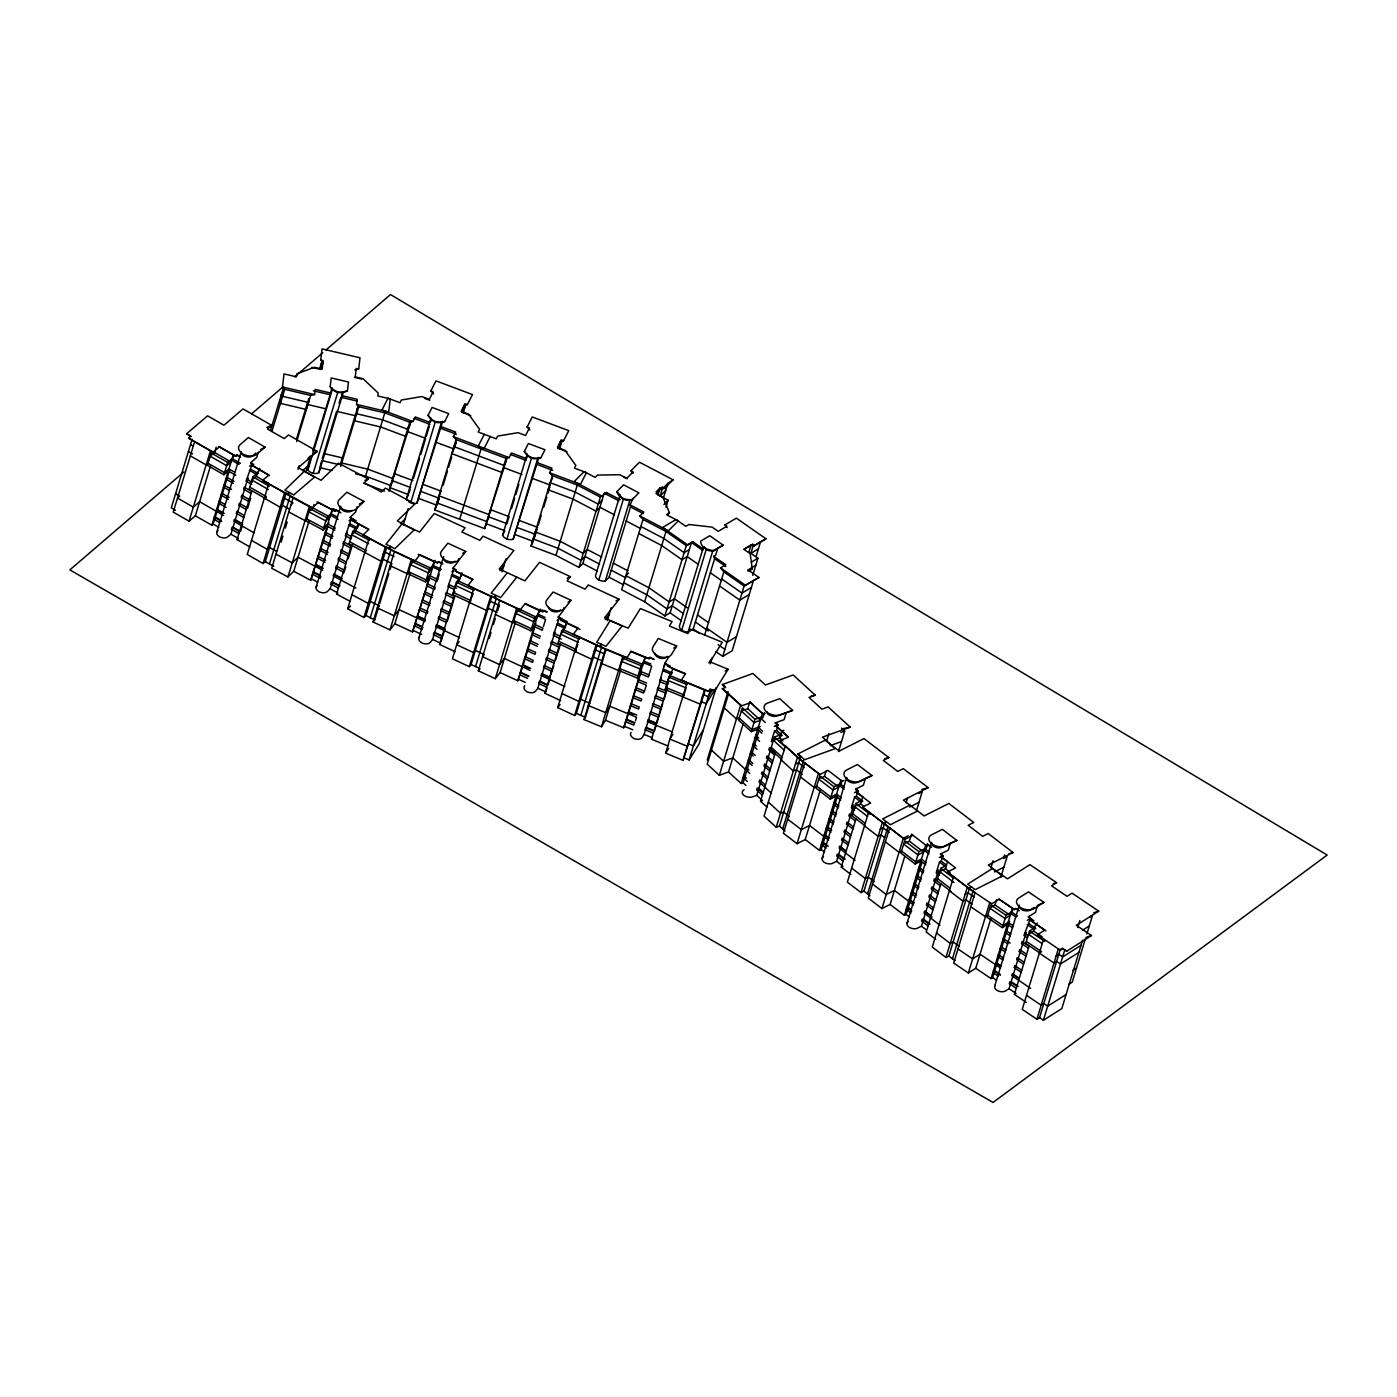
<?xml version="1.0" encoding="UTF-8"?>
<svg xmlns="http://www.w3.org/2000/svg" width="1397" height="1397" viewBox="0 0 1397 1397"><rect width="100%" height="100%" fill="white"/><g stroke="black" fill="none" stroke-linecap="round" stroke-linejoin="round"><path stroke-width="1.5" d="M411.766 503.252A8.085 4.82 16.9 0 0 416.935 503.13L442.744 421.283M527.106 454.357A8.085 4.82 16.9 0 0 531.489 458.199A8.085 4.82 16.9 0 0 537.758 458.373L540.918 457.675L544.97 449.747L528.38 443.53L524.329 451.441L527.106 454.357L502.536 535.226A8.085 4.82 16.9 0 0 506.919 539.067A8.085 4.82 16.9 0 0 513.205 539.225L538.998 457.378M281.53 394.111L280.448 403.384L306.397 409.496L307.008 404.362L325.536 408.727M331.945 387.633L330.652 393.046L315.216 389.414L314.604 394.548L310.675 395.421L284.709 389.326L282.473 386.986L284.01 373.907L296.478 376.841L296.828 373.837L314.377 367.271L322.166 369.105L323.161 360.67L320.734 360.094L322.061 348.883L360.007 357.807L358.68 369.018L354.768 369.908M308.947 399.036L308.545 402.458L282.578 396.346L283.661 387.091L270.547 430.276M343.505 391.754A8.085 4.82 16.9 0 1 337.725 392.487A8.085 4.82 16.9 0 1 332.416 389.134L330.181 386.794L331.229 377.958L348.482 382.027L347.434 390.863L343.505 391.754L318.953 472.605A8.085 4.82 16.9 0 1 313.155 473.356A8.085 4.82 16.9 0 1 307.846 470.003L310.588 457.937M311.81 367.341L320.839 369.454L321.712 362.05L319.581 369.087M318.953 472.605L321.135 462.302M341.968 393.744L341.741 395.648L357.195 399.28L356.584 404.414L358.819 406.754L384.786 412.848L409.758 422.226L412.918 421.527L415.276 416.935L430.136 422.505L430.992 420.794M357.283 408.657L356.689 413.774L382.656 419.886L407.627 429.246L409.967 424.653M192.122 439.269L171.29 507.827L175.463 510.219M258.323 452.226L256.716 457.5L250.674 462.669L253.748 464.415L252.403 465.568L268.87 474.98L262.584 480.376L287.258 494.468L289.493 492.565L293.667 494.957L314.622 477.041L298.242 467.663L317.276 451.388L288.498 434.956L284.237 438.606L267.508 429.036L271.769 425.387L243.008 408.937L223.957 425.212L207.577 415.835L186.622 433.751L190.795 436.143L188.56 438.047L194.585 441.801L173.228 512.123L189.049 521.168L195.353 515.79L210.598 465.62M189.049 521.168L210.423 450.864L194.585 441.801M214.579 452.506L231.064 461.918L226.681 465.672L210.196 456.243L214.579 452.506L216.186 447.232M227.659 462.424L211.191 453.012L207.437 465.341L223.904 474.77L227.659 462.424L232.042 458.67M195.353 515.79L211.838 525.202L233.194 454.898L218.543 446.516M211.838 525.202L213.165 524.067L229.649 469.829M239.079 464.45L231.588 460.172L233.998 455.509M216.849 532.047L240.773 453.257M249.609 466.179L252.281 463.891L250.674 462.669L252.281 463.891L246.047 481.162L251.67 484.375M217.984 530.633L217.426 531.122A6.828 4.086 16.9 0 0 218.875 536.413L219.958 537.024A6.828 4.086 16.9 0 0 227.676 536.972L230.924 534.213L248.002 477.966L246.675 479.101L252.281 482.314M257.275 473.112L252.909 476.848L249.155 489.194L265.622 498.607L266.251 496.546L249.784 487.134M249.888 546.96L237.071 539.626L251.704 491.482L244.213 487.204L243.602 489.194L251.093 493.473M268.399 489.526L251.914 480.097L256.297 476.36L259.772 468.187M242.152 526.18L240.546 531.454L233.055 527.175M247.566 508.351L250.622 498.31M249.347 470.318L256.838 474.596L259.231 469.933M271.891 431.516L284.709 389.326M268.608 484.13L247.252 554.434L263.073 563.48L265.308 561.577L286.141 493.019M296.635 438.518L308.615 399.088M296.635 441.627L310.675 395.421M320.839 369.454L322.986 362.434L320.734 360.094M263.073 563.48L284.447 493.176M273.777 566.239L269.481 563.969L290.314 495.411M298.032 469.34L299.098 465.812M356.218 520.837L353.249 519.055L352.009 520.26L368.913 529.288L363.098 534.946L385.293 547.135L388.418 548.445L390.496 546.454L394.775 548.742L414.141 529.934L397.324 520.959L414.926 503.898L385.38 488.129L381.433 491.971L364.268 482.803L368.214 478.979L338.685 463.21L321.083 480.289L304.267 471.313L284.901 490.12L289.179 492.408L287.118 494.398L293.073 497.943L271.716 568.247L287.957 576.926L293.772 571.268L309.016 521.098M281.094 542.141L282.927 536.116M285.372 528.083L287.206 522.059M305.681 472.465L310.71 455.893L308.038 458.181M312.718 450.899L330.652 393.046M307.846 470.003L332.416 389.134M313.155 473.356L337.725 392.487M322.201 458.792L336.625 411.329L355.152 415.677L354.541 420.811L380.508 426.923L405.497 436.283L407.837 431.69L425.666 438.361L420.776 454.444M339.069 403.296L340.903 397.272L357.37 401.131M287.957 576.926L309.313 506.605L293.073 497.943M310.291 510.603L312.998 507.984L314.063 504.474M340.204 464.904L358.365 405.13M340.658 466.511L358.819 406.754M326.846 517.693L309.942 508.683L306.187 521.011L323.091 530.039L326.846 517.693L330.897 513.764M293.772 571.268L310.693 580.296L332.049 509.975L333.289 508.787L340.973 512.891M310.693 580.296L327.789 526.861M338.126 519.352L330.443 515.249L333.289 508.787M316.124 587.054L340.676 506.203A6.828 4.086 16.9 0 0 342.998 510.569L344.116 511.145A6.828 4.086 16.9 0 0 351.712 510.865L352.236 510.359M320.21 578.358L320.804 576.367L313.12 572.264M329.954 546.262L330.565 544.271L322.882 540.168M357.283 506.692L355.676 511.966L350.106 517.379L351.503 518.497L345.373 535.837L351.136 538.91M317.136 585.587L316.613 586.111A6.828 4.086 16.9 0 0 318.429 591.42L319.546 592.014A6.828 4.086 16.9 0 0 327.142 591.717L330.146 588.818L347.224 532.571L346.002 533.759L351.765 536.832M355.571 473.793L365.56 476.133L384.786 412.848M356.811 527.595L352.76 531.524L349.006 543.852L381.014 561.21L383.092 559.202L391.841 563.567L390.025 569.592M349.739 601.129L336.59 594.109L351.223 545.965L343.54 541.861L342.929 543.852L350.612 547.956M368.686 543.782L351.765 534.772L355.816 530.843L357.964 523.805L352.009 520.26M343.924 572.822L345.757 566.798M348.202 558.765L352.481 544.708M358.662 524.364L357.58 527.874L349.896 523.77M386.829 546.891L365.997 615.448L363.936 617.457L347.678 608.778L369.052 538.474M388.942 490.766L409.758 422.226M389.187 490.993L411.05 421.143M363.936 617.457L385.293 547.135M351.957 594.72L368.197 603.382L370.275 601.391L379.024 605.757L374.763 619.814L370.275 617.736L391.108 549.178M407.26 500.563A8.085 4.82 16.9 0 1 406.265 499.131L430.835 418.262L428.076 415.346L432.11 407.418L448.699 413.652L444.665 421.58L441.504 422.261A8.085 4.82 16.9 0 1 435.235 422.104A8.085 4.82 16.9 0 1 430.835 418.262M409.111 492.862L410.177 489.352M413.46 478.542L419.554 458.46M426.277 436.353L429.316 426.312M410.089 573.556L394.845 623.726L390.007 629.855L373.034 621.979L394.408 551.675L388.663 548.567L390.392 546.384L385.904 544.324L402.039 523.91L419.606 532.047L434.257 513.52L465.114 527.822L461.813 531.978L479.765 540.307L483.048 536.151L513.886 550.453L499.235 568.981L524.888 580.873L539.539 562.345L570.378 576.647L567.095 580.803L585.029 589.132L588.329 584.959L619.168 599.278L604.517 617.806L622.084 625.961L605.949 646.357L601.478 644.279L599.75 646.462L573.294 634.186L578.148 628.056L560.476 619.866L561.524 618.557L558.224 617.037L562.886 611.153L563.951 607.643M403.209 525.08L408.238 508.508M379.635 603.748L388.803 573.608M410.666 502.972L435.235 422.104M416.935 503.13L441.504 422.261M390.007 629.855L411.364 559.551L394.408 551.675M470.737 415.608L462.058 412.342L464.188 405.322L467.349 404.624L472.483 394.565L435.986 380.875L430.852 390.933L433.611 393.849M463.315 412.744L465.445 405.706L462.058 412.342M507.303 457.238L484.672 528.625L434.711 509.905L456.068 439.584L453.309 436.667L455.649 432.075L440.788 426.504M421.37 491.587L439.199 498.275L437.051 505.295L419.24 498.624M443.163 485.213L447.442 471.156M448.647 467.139L451.702 457.081M429.35 569.662L411.696 561.472L407.941 573.8L425.614 581.99L429.35 569.662L432.738 565.383M394.845 623.726L412.517 631.915L434.904 560.302L432.284 566.885L440.299 570.605M412.517 631.915L429.42 578.375M418.856 637.975L443.425 557.124M439.234 574.115L437.017 581.449L428.984 577.729L425.614 581.99M459.683 519.265L481.057 448.961L478.28 446.027L484.27 434.31M458.67 558.817L457.605 562.327L452.96 568.212L453.938 569.138L448.018 586.548L454.427 589.534M419.519 636.945L419.083 637.503A6.828 4.086 16.9 0 0 421.597 642.812L422.75 643.353A6.828 4.086 16.9 0 0 430.066 642.585L432.581 639.442L449.048 585.203M470.335 602.736L452.663 594.546L456.417 582.2L459.788 577.939M455.282 651.753L439.584 644.471L454.2 596.309L446.184 592.59L445.573 594.581L453.606 598.3M497.122 612.392L488.164 608.236L486.453 610.402L469.479 602.544L473.094 593.638L455.439 585.448L458.81 581.187L461.97 572.857L460.905 576.367M441.138 641.415L442.203 637.888M436.842 625.385L444.875 629.104L442.744 636.141L434.711 632.404M447.319 621.071L454.636 596.956M484.672 528.625L506.028 458.321L509.189 457.622L511.529 453.03L526.39 458.6L527.263 456.889M451.877 571.722L453.938 569.138L452.942 568.23L456.243 569.732L455.212 571.041L472.867 579.231L468.03 585.378L473.758 588.486L452.401 658.79L469.357 666.648L471.086 664.483L491.919 595.925M511.546 508.613L514.602 498.572M515.825 494.555L518.863 484.515M506.919 539.067L531.489 458.199M469.357 666.648L490.731 596.344L473.758 588.486M501.977 571.862L505.941 558.8M513.205 539.225L537.758 458.373M475.556 666.561L496.389 598.003M515.371 622.381L500.126 672.551L495.289 678.68L478.315 670.804L499.672 600.5L493.944 597.392L495.656 595.209L491.185 593.131L507.321 572.735M489.194 638.499L491.028 632.474M493.455 624.442L495.289 618.417M497.664 610.629L499.27 605.355L490.312 601.199L488.583 603.382M567.007 451.702L558.311 448.454L560.459 441.417L563.62 440.719L568.754 430.66L532.257 416.97L527.106 427.028L529.882 429.962M559.568 448.839L561.716 441.801L558.311 448.454M620.251 499.724L606.56 492.547L604.22 493.193L582.846 563.497L578.952 567.409L555.954 555.36L530.982 546L552.339 475.678L549.562 472.762L551.92 468.17L537.059 462.599M533.846 539.644L537.059 529.096M538.212 525.324L541.25 515.283M543.695 507.251L546.751 497.21M547.973 493.176L549.807 487.151M495.289 678.68L516.646 608.359L499.672 600.5M534.632 618.487L516.977 610.279L513.223 622.625L530.877 630.815L534.632 618.487L538.002 614.209M500.126 672.551L517.798 680.741L539.155 610.419L525.412 604.063M555.954 555.36L577.31 485.056L552.339 475.678M517.798 680.741L522.565 667.137M523.089 665.374L534.702 627.201M543.45 626.45L545.581 619.43L537.548 615.693L540.185 609.127M567.252 621.682L558.224 617.037L559.219 617.945L553.282 635.373L561.315 639.11M524.801 685.77L524.364 686.311A6.828 4.086 16.9 0 0 526.879 691.637L528.031 692.179A6.828 4.086 16.9 0 0 535.348 691.41L537.862 688.267L554.941 632.02L553.91 633.312L560.337 636.299M578.952 567.409L600.326 497.105L606.56 492.547M565.069 626.764L561.699 631.025L557.944 643.371L575.616 651.561L576.245 649.5L558.573 641.31M560.564 700.561L544.865 693.279L559.481 645.135L551.448 641.415L550.855 643.406L558.887 647.125M578.375 642.463L560.703 634.273L564.091 630.012L566.222 622.975L560.476 619.866M544.865 693.279L546.96 688.477M549.632 679.675L548.026 684.949L539.993 681.23M549.126 679.221L553.823 665.863M555.657 659.838L560.529 643.773M556.582 624.529L564.615 628.248L566.711 623.429M620.024 495.079A8.085 4.82 16.9 0 0 623.376 499.2A8.085 4.82 16.9 0 0 629.855 500.213L632.195 499.585L638.9 492.844L623.621 484.846L616.915 491.587L620.024 495.079L595.454 575.931A8.085 4.82 16.9 0 0 598.807 580.069A8.085 4.82 16.9 0 0 605.285 581.082L609.092 577.24L630.466 506.936L630.082 504.876L633.12 498.135M597.183 644.75L576.367 713.308L574.638 715.474L557.682 707.615L579.039 637.294M576.769 647.737L577.834 644.227M598.807 580.069L623.376 499.2M605.285 581.082L629.855 500.213M574.638 715.474L595.995 645.17M607.258 620.67L611.222 607.625M604.133 655.752L585.448 717.272L580.838 715.386L601.67 646.828M630.082 504.876L643.773 512.035L639.878 515.947L642.987 519.44L621.63 589.744L644.628 601.793L664.902 615.955L670.123 612.846L691.48 542.542L693.017 541.861L703.337 549.073M620.739 670.106L605.495 720.276L601.461 726.754L584.016 719.577L605.372 649.273L564.091 630.012M605.739 650.478L604.674 653.988L595.593 650.024L593.865 652.207M663.592 497.419L667.853 483.362L673.092 479.817L639.477 462.215L630.955 470.772L633.033 473.112M665.967 507.268L668.098 500.231L657.952 494.922L660.082 487.885L662.44 487.256L664.588 488.374L673.092 479.817M601.461 726.754L622.818 656.45L605.372 649.273M644.628 601.793L666.002 531.489L663.819 528.782M641.066 665.74L622.905 658.266L619.15 670.595L637.329 678.069L641.066 665.74L643.877 661.218M605.495 720.276L623.673 727.75L645.03 657.428L630.501 651.456M623.673 727.75L626.118 721.096M640.996 672.132L626.659 719.333L634.919 722.738M637.329 678.069L640.123 673.564L648.383 676.969L651.683 666.107L643.423 662.702L645.344 657.812M664.902 615.955L686.259 545.651L691.48 542.542L702.726 550.401M635.46 720.974L636.526 717.464M644.384 691.602L646.217 685.578M668.692 657.131L664.815 663.348L659.698 681.614L666.317 684.338M631.077 732.517L630.711 733.111A6.828 4.086 16.9 0 0 633.767 738.419L634.954 738.908A6.828 4.086 16.9 0 0 642.009 737.756L644.104 734.42L661.183 678.174L660.327 679.553L668.587 682.958L665.775 687.464L683.954 694.938L683.325 696.998L665.147 689.524L668.901 677.196L671.713 672.673M703.389 547.222L679.448 625.996A8.085 4.82 16.9 0 0 681.701 630.274A8.085 4.82 16.9 0 0 688.11 632.055L693.226 628.999L714.6 558.695L713.727 556.338L715.666 555.185L717.796 548.148L723.209 545.162L709.746 535.75L700.753 541.093A12.521 7.491 16.9 0 0 704.21 547.711L704.263 547.746A12.521 7.491 16.9 0 0 714.216 550.505L723.209 545.162M681.701 630.274L706.253 549.405A8.085 4.82 16.9 0 1 704.175 546.576M667.853 745.928L651.508 739.205L666.125 691.061L657.865 687.656L657.271 689.647L665.531 693.034M684.478 693.191L686.084 687.918L667.923 680.426L672.865 668.884L664.815 663.348L670.42 666.159M656.101 725.514L654.495 730.788L646.235 727.4M662.737 703.669L656.625 723.768L648.365 720.363M663.959 699.653L666.998 689.612M688.11 632.055L712.68 551.186L717.796 548.148M705.345 689.489L683.081 760.352L665.636 753.158L686.992 682.854L681.474 680.095L685.508 673.598L667.329 666.125M704.612 635.181L723.838 571.897L720.555 567.863L725.776 564.755L713.727 556.338M710.235 663.854L712.068 657.83M683.081 760.352L704.437 690.031L670.735 675.921M684.513 758.047L689.123 759.933L710.479 689.629L714.705 690.886L728.151 669.285L710.078 661.864L722.284 642.253L690.555 629.191L687.83 633.592L669.373 625.996L672.114 621.595L640.385 608.551L628.179 628.161L610.105 620.722L596.676 642.306L601.286 644.192L599.837 646.497L627.061 657.69L631.095 651.212L649.256 658.686L650.111 657.306L654.145 659.454L649.186 657.428M715.98 651.648L722.738 656.38L744.095 586.059L758.938 577.467L749.211 570.675L752.267 568.858L750.137 553.666L744.042 549.405L752.651 544.306L754.537 545.616L765.975 538.823L736.359 518.13L724.938 524.923L727.121 527.629M756.283 555.884L760.562 541.826L765.975 538.823M752.739 575.337L757.925 558.259L748.984 552.007L751.115 544.987L752.651 544.306M753.524 580.453L732.168 650.758L722.738 656.38M707.231 760.073L728.064 691.515M1043.961 902.375L1034.531 908.329A10.722 6.409 16.9 0 1 1020.054 907.352A10.722 6.409 16.9 0 1 1019.024 897.869L1028.454 891.897L1043.961 902.375L1037.587 905.326L1035.456 912.363L1028.332 916.851L1031.178 918.772L1029.589 919.767L1044.851 930.088L1037.43 934.768L1043.629 939.063L1022.255 1009.367L1036.923 1019.269L1039.543 1017.61L1043.419 1020.229L1064.776 949.908L1066.784 951.165L1091.476 935.553L1076.301 925.303L1098.723 911.141L1072.075 893.137L1067.046 896.315L1051.557 885.838L1056.586 882.66L1029.938 864.656L1007.499 878.818L992.324 868.567L967.632 884.161L975.228 889.627L1002.487 875.867L988.308 865.04L1013.052 852.537L988.185 833.52L982.632 836.332L968.173 825.278L973.726 822.466L948.842 803.467L924.098 815.953L903.422 800.149L928.167 787.646L903.3 768.647L897.747 771.441L883.288 760.387L888.824 757.593L863.957 738.576L839.213 751.08L825.051 740.253L797.809 754.013L804.602 759.689L835.109 748.652L822.519 737.145L850.232 727.121L828.124 706.917L821.907 709.17L809.055 697.417L815.272 695.165L793.164 674.978L765.469 685.001L752.878 673.494L722.371 684.547L725.567 687.481L722.319 688.651L728.553 693.855L707.196 764.176L719.35 775.283L728.518 771.965L743.152 723.803M719.35 775.283L740.707 704.979L728.553 693.855M747.744 708.681L760.405 720.258L754.013 722.563L741.353 711.003L747.744 708.681L749.875 701.661L763.111 714.216L765.067 713.518M755.009 719.315L742.348 707.755L738.594 720.084L751.254 731.661L755.009 719.315L761.382 717.01M728.518 771.965L741.178 783.525L762.535 713.221M741.178 783.525L743.117 782.826L758.99 730.596M764.473 712.522L762.884 717.796L760.928 718.495L765.242 722.441M771.266 741.807L774.567 730.963L776.522 730.247L777.588 726.737M744.164 789.794A6.828 4.086 16.9 0 0 743.134 794.666L743.955 795.417A6.828 4.086 16.9 0 0 752.04 796.989L756.755 795.295L774.392 737.04L780.783 734.735M792.623 710.392L780.975 714.6A10.722 6.409 16.9 0 1 766.255 711.737A10.722 6.409 16.9 0 1 768.123 702.848L779.77 698.64L792.623 710.392L786.232 712.662L784.084 719.682L775.3 722.878L777.658 725.026L775.702 725.724L788.362 737.302L779.194 740.62L798.158 757.942L801.407 756.772L797.809 754.013M766.901 807.029L760.562 801.249L775.195 753.105L769.433 747.849L768.839 749.84L774.584 755.096M784.485 750.399L773.414 740.288L779.788 737.965L781.936 730.945L783.874 730.247M776.226 827.251L797.582 756.947L785.428 745.823L764.054 816.145L776.226 827.251L779.474 826.081L800.306 757.523M785.079 830.848L782.687 828.997L803.502 760.457M801.407 756.772L798.508 758.239L804.742 762.919L783.385 833.223L797.058 843.683L805.248 839.545L820.493 789.375M826.727 740.672L828.875 733.652M797.058 843.683L818.432 773.379L804.742 762.919M820.685 778.199L824.474 776.278L826.081 771.004M838.444 751.638L844.696 731.05L841.5 728.134M834.009 786.79L819.76 775.911L816.023 788.24L830.255 799.136L834.009 786.79L839.702 783.909M805.248 839.545L819.498 850.441L840.854 780.12L842.269 781.29L844.015 780.417M819.498 850.441L821.226 849.568L837.711 795.33M844.12 789.113L839.248 785.393L840.994 784.52L842.059 781.01M822.152 858.387L846.722 777.518A6.828 4.086 16.9 0 0 847.962 780.871L848.905 781.587A6.828 4.086 16.9 0 0 856.92 782.564L863.957 779.02M871.938 775.562L861.53 780.818A10.722 6.409 16.9 0 1 846.879 779.037A10.722 6.409 16.9 0 1 847.071 769.764L857.461 764.508L871.938 775.562L865.529 778.216L863.381 785.254L855.54 789.218L857.933 790.981L856.344 796.255L854.597 797.128L851.297 807.99L854.545 810.452M823.497 856.64A6.828 4.086 16.9 0 0 823.392 861.722L824.335 862.438A6.828 4.086 16.9 0 0 832.368 863.416L836.576 861.285L853.061 807.047M852.083 815.813L855.837 803.467L861.53 800.586M850.808 874.382L841.308 867.118L855.942 818.974M856.745 805.755L860.535 803.834L862.682 796.814L856.448 792.134L858.195 791.243L855.54 789.218L857.933 790.981L854.475 792.728M856.448 792.134L870.68 803.013L862.49 807.152L868.742 811.832L847.368 882.136L861.058 892.596L863.957 891.129L884.79 822.571M861.058 892.596L882.415 822.292L868.742 811.832M867.572 893.888L887.863 827.094M909.936 805.126L882.694 818.904L886.309 821.663L883.393 823.13L889.645 827.81L868.27 898.114L881.961 908.574L890.133 904.435L904.785 856.274M906.042 802.891L907.648 797.617M881.961 908.574L903.318 838.252L908.225 835.773M916.554 810.347L922.212 791.767L918.72 793.513M905.57 843.072L909.36 841.151L911.508 834.131L927.154 846.18L928.9 845.29L927.486 844.137L925.757 845.01L904.383 915.314L890.133 904.435M918.894 851.681L904.662 840.784L900.908 853.13L915.157 864.01L918.894 851.681L924.604 848.8M904.383 915.314L906.129 914.441L921.985 862.211M929.005 854.004L924.15 850.284L925.879 849.411L927.486 844.137L931.555 847.315M907.037 923.26L931.607 842.408M956.823 840.435L946.415 845.691A10.722 6.409 16.9 0 1 931.764 843.91A10.722 6.409 16.9 0 1 931.956 834.638L942.364 829.381L956.823 840.435L950.414 843.107L948.284 850.127L940.425 854.108L942.835 855.872L941.229 861.128L939.5 862.019L936.2 872.863L939.43 875.343M908.399 921.531A6.828 4.086 16.9 0 0 908.294 926.613L909.22 927.329A6.828 4.086 16.9 0 0 917.253 928.289L921.461 926.176L937.946 871.938M936.968 880.686L940.722 868.358L946.415 865.476M940.827 883.847L926.211 932.009L935.711 939.255M953.976 882.485L939.744 871.606L945.437 868.724L947.568 861.687L941.334 857.007L943.08 856.134L940.425 854.108L942.835 855.872L939.36 857.618M941.334 857.007L955.583 867.904L947.393 872.025L953.627 876.705L932.27 947.026L945.944 957.486L948.842 956.019L969.675 887.462M945.944 957.486L967.3 887.165L953.627 876.705M955.042 960.507L952.457 958.779L973.29 890.221M990.944 867.781L993.075 860.744M947.393 872.025L968.715 888.335L971.631 886.868L968.872 888.44L975.054 892.735L953.697 963.039L968.348 972.958L989.722 902.637L991.73 903.894L999.152 899.197L1014.414 909.517L1015.986 908.504L1018.832 910.425M1004.687 854.894L1003.622 858.404L1007.097 856.64L1000.846 877.229M968.348 972.958L975.77 968.261L991.014 918.091M994.996 904.977L1010.258 915.297L1005.107 918.562L989.844 908.242L994.996 904.977L996.602 899.703M1006.084 915.314L990.822 904.994L987.068 917.34L1002.33 927.66L1006.084 915.314L1011.253 912.049M975.77 968.261L991.032 978.581L1012.406 908.26L998.838 899.092M991.032 978.581L992.603 977.586L1009.088 923.347M1016.003 917.061L1010.799 913.533L1013.436 909.028M994.751 986.02L1019.321 905.151M1033.885 920.728L1028.332 916.851L1030.41 918.388L1023.949 935.501L1027.406 937.841M995.31 985.077A6.828 4.086 16.9 0 0 996.305 989.879L997.301 990.56A6.828 4.086 16.9 0 0 1005.229 991.102L1009.053 988.692L1026.149 932.445L1024.56 933.44L1028.035 935.78M1034.636 927.852L1029.467 931.101L1025.712 943.446L1039.281 952.614M1026.289 1002.382L1014.414 994.367L1029.048 946.223L1022.115 941.543L1021.504 943.516L1028.436 948.214M1042.04 943.516L1028.471 934.349L1033.64 931.083L1035.771 924.063L1037.36 923.068M1036.923 1019.269L1058.28 948.965L1060.288 950.204L1062.925 948.546M1039.543 1017.61L1060.375 949.052M1077.751 927.556L1079.881 920.518M1082.623 940.059L1061.807 1008.617L1043.419 1020.229M1085.626 937.998L1072.197 982.196L1068.548 984.501M1086.849 933.982L1092.489 915.402L1089.346 917.392M406.265 499.131L408.57 494.625L390.741 487.937M453.361 450.585L451.807 453.641L501.75 472.378L504.107 467.785L521.919 474.474M440.544 492.774L438.99 495.83L488.933 514.567L491.29 509.975L509.102 516.646L506.971 523.683L489.142 516.995L486.802 521.605L436.842 502.868L439.199 498.275M434.711 509.905L436.283 506.832M490.19 436.528L484.218 448.262L481.057 448.961M506.238 460.748L503.898 465.358L453.938 446.621L456.278 442.028L454.147 449.048L436.335 442.378M502.536 535.226L504.823 530.72L487.012 524.032M552.548 478.123L550.208 482.716L575.18 492.076L598.178 504.125L602.072 500.213M549.632 486.68L548.061 489.753L573.032 499.113L596.048 511.162L599.942 507.251L614.54 514.899M536.815 528.869L535.243 531.925L560.214 541.303L583.23 553.352L587.124 549.44L601.723 557.071M530.982 546L533.322 541.39L515.493 534.719M584.016 719.577L585.448 717.272M622.852 659.995L624.721 656.992L642.899 664.466L640.088 668.988L621.909 661.497M641.607 670.123L637.94 676.008L619.779 668.534L618.557 670.508L601.094 663.331L602.526 661.025L593.446 657.061L591.734 659.227L574.761 651.369L576.245 649.5M627.934 713.692L628.79 712.313L633.749 714.356M663.75 666.875L665.461 664.116M676.724 646.043L671.59 654.285A10.722 6.409 16.9 0 1 658.703 656.363A10.722 6.409 16.9 0 1 653.132 646.689L658.266 638.446L676.724 646.043L673.773 648.068M665.147 689.524L667.033 686.521M651.508 739.205L652.364 737.826L644.104 734.42M683.954 694.938L682.714 696.911L700.176 704.105L701.608 701.8L706.201 703.686L716.207 687.621L699.129 743.868L689.123 759.933M708.873 662.946L711.003 659.524M672.935 734.246L669.896 739.1L687.359 746.277L688.791 743.99L693.383 745.876L703.389 729.81M665.636 753.158L668.657 748.303M702.307 697.068L703.739 694.763L708.349 696.666L712.784 689.524M704.437 690.031L708.681 691.288L710.113 688.983L714.705 690.886M666.945 656.328L666.579 656.904A6.828 4.086 16.9 0 1 659.524 658.039L658.336 657.55A6.828 4.086 16.9 0 1 655.053 653.29M414.071 560.441L410.701 564.702L428.373 572.91L431.743 568.631L388.663 548.567M379.024 605.757L377.312 607.922L394.286 615.798L399.123 609.668L424.828 621.578L425.421 619.587L417.389 615.867M373.034 621.979L374.763 619.814M418.174 554.33L433.873 561.611L437.628 562.904L438.658 561.594L441.941 563.113M430.643 574.359L426.242 579.93L408.57 571.74L407.086 573.608L390.13 565.733M465.777 551.483L459.613 559.289A10.722 6.409 16.9 0 1 446.254 560.686A10.722 6.409 16.9 0 1 441.679 550.959L447.843 543.171L465.777 551.483L462.756 553.387M416.795 617.858L417.825 616.548L424.234 619.535M452.663 594.546L454.916 591.699M443.844 630.396L444.875 629.104M439.584 644.471L440.614 643.161L432.581 639.442M499.969 570.675L503.811 565.82M459.089 641.66L456.662 644.733L473.635 652.591L475.347 650.426L484.305 654.564L482.594 656.747L499.55 664.623L504.404 658.476L530.092 670.403M516.803 577.136L500.667 597.532L496.197 595.454L494.468 597.637L490.731 596.344M497.542 607.538L499.27 605.355M519.352 609.267L515.982 613.527L533.654 621.717L537.024 617.457L458.81 581.187M478.315 670.804L480.044 668.639L471.086 664.483M539.155 610.419L542.909 611.711L543.939 610.419L547.222 611.938M535.907 623.184L531.506 628.755L513.852 620.565L512.367 622.433L495.411 614.558M530.877 630.815L534.265 626.555L542.28 630.274L542.909 628.213L534.894 624.494M571.059 600.308L564.894 608.114A10.722 6.409 16.9 0 1 551.536 609.494A10.722 6.409 16.9 0 1 546.96 599.784L553.125 591.996L571.059 600.308L568.038 602.212M557.159 620.547L559.219 617.945M605.25 619.5L609.092 614.645M557.682 707.615L560.092 704.542M455.09 561.175L454.636 561.734A6.828 4.086 16.9 0 1 447.319 562.502L446.167 561.961A6.828 4.086 16.9 0 1 443.652 556.635M560.372 610L559.918 610.559A6.828 4.086 16.9 0 1 552.601 611.327L551.448 610.786A6.828 4.086 16.9 0 1 548.567 607.014M656.101 491.901L660.082 487.885L662.23 489.02L664.588 488.374M662.44 487.256L656.031 493.7L662.929 497.315L669.512 512.804L667.225 515.091L678.278 520.871L668.342 530.843L639.878 515.947M667.853 483.362L662.23 489.02L660.1 496.04L665.723 490.399M663.889 504.474L668.098 500.231M628.493 573.084L625.891 575.686L648.907 587.735L669.163 601.897L674.384 598.789L687.237 607.765M290.925 504.963L293.003 502.972L284.534 498.292L282.299 500.196M309.313 506.605L312.457 507.914L318.272 502.274L335.175 511.285L336.415 510.08L339.576 511.773M329.011 522.845L323.72 527.979L306.816 518.951L305.035 520.662L288.795 512M323.091 530.039L327.142 526.11L334.843 530.214M364.023 501.436L356.619 508.613A10.722 6.409 16.9 0 1 342.754 509.154A10.722 6.409 16.9 0 1 339.454 499.445L346.84 492.268L364.023 501.436L359.378 504.055M349.04 520.906L351.503 518.497L350.088 517.396L353.249 519.055M314.954 566.239L316.193 565.034L321.956 568.108M340.868 580.052L342.108 578.847L334.407 574.761M400.433 523.508L405.043 519.038M336.59 594.109L337.83 592.922L330.146 588.818M383.162 554.172L385.223 552.164L393.989 556.53M347.678 608.778L350.595 605.966M183.898 471.959L69.85 569.889L993.04 1102.443L1327.15 855.051L390.514 294.557L326.042 349.896M251.67 413.774L283.067 386.812M294.645 376.876L322.742 352.743M210.423 450.864L213.235 452.157L219.521 446.778L236.006 456.19L237.35 455.055L240.424 456.802M223.904 474.77L228.287 471.016L235.779 475.294M255.826 453.047L252.228 456.12A6.828 4.086 16.9 0 1 244.527 456.173L243.445 455.562A6.828 4.086 16.9 0 1 241.279 451.702M265.116 447.127L257.118 453.973A10.722 6.409 16.9 0 1 243.043 454.077A10.722 6.409 16.9 0 1 240.371 444.403L248.387 437.558L265.116 447.127L260.418 449.642M216.098 511.145L217.443 509.992L223.049 513.205M266.251 496.546L264.347 498.188L280.168 507.233L282.404 505.33L289.441 509.241M302.538 470.702L307.515 466.441M241.349 525.569L242.676 524.434M237.071 539.626L238.416 538.491L230.924 534.213M1009.699 921.339L1002.959 925.582L987.696 915.279L985.444 916.694L970.793 906.793M1002.33 927.66L1007.499 924.395L1012.703 927.905M1034.024 907.579L1029.799 910.233A6.828 4.086 16.9 0 1 1021.871 909.691L1020.875 909.028A6.828 4.086 16.9 0 1 1019.216 906.234M1027.266 920.361L1030.41 918.388M995.31 964.506L996.882 963.511L1000.357 965.868M1082.448 930.262L1089.293 925.949M1056.149 955.985L1058.769 954.326L1062.646 956.945L1081.034 945.332M1078.886 952.37L1060.515 963.982L1056.638 961.363L1054.002 963.022L1039.351 953.121L1041.603 951.689L1026.341 941.386M1014.414 994.367L1015.986 993.372L1009.053 988.692M1072.826 970.444L1076.476 968.138M1066.068 994.542L1047.698 1006.154L1043.821 1003.552L1041.184 1005.211L1026.533 995.31M666.579 514.585L669.512 512.804M642.987 519.44L666.002 531.489L686.259 545.651L693.017 541.861M689.35 549.58L684.128 552.671L663.854 538.509L640.856 526.459M743.99 549.213L751.115 544.987L753 546.297L754.537 545.616M760.562 541.826L753 546.297L750.87 553.334L758.414 548.846M751.446 562.1L757.925 558.259M747.692 570.098L755.777 565.296M723.838 571.897L744.095 586.059L758.938 577.467M751.394 587.491L741.964 593.096L721.69 578.934M749.263 594.511L739.816 600.134L719.56 585.972M736.446 636.7L726.999 642.306L706.742 628.144M725.078 670.997L728.151 669.285M748.024 571.163L752.267 568.858M798.508 758.239L819.847 774.549L828.019 770.411L842.269 781.29M830.255 799.136L835.965 796.255L840.819 799.975M853.672 805.039L851.926 805.912L855.174 808.392M823.776 836.384L825.505 835.493L828.735 837.973M909.569 807.064L918.999 802.315M880.285 829.312L883.183 827.845L889.208 832.455M917.585 810.976L890.343 824.736L886.728 821.977L883.83 823.444L882.415 822.292M841.308 867.118L843.055 866.245L836.576 861.285M862.49 807.152L904.732 839.422L912.922 835.284M950.414 843.107L941.822 847.438A6.828 4.086 16.9 0 1 933.79 846.46L932.864 845.744A6.828 4.086 16.9 0 1 931.537 842.95M915.157 864.01L920.85 861.146L925.705 864.848M938.557 869.929L936.828 870.802L940.059 873.282M908.661 901.257L910.39 900.384L913.638 902.864M994.454 871.955L1003.884 867.188M965.17 894.202L968.069 892.735L974.268 897.241M567.234 578.218L570.378 576.647M616.025 600.832L619.168 599.278M714.216 550.505L712.68 551.186A8.085 4.82 16.9 0 1 706.253 549.405M364.984 480.376L368.214 478.979M266.862 427.342L271.769 425.387M314.011 452.698L317.276 451.388M722.319 688.651L741.283 705.974L750.451 702.656L763.111 714.216M786.232 712.662L776.592 716.137A6.828 4.086 16.9 0 1 768.525 714.566L767.704 713.815A6.828 4.086 16.9 0 1 766.796 711.544M760.212 726.58L751.883 729.601L739.223 718.023L736.446 719.036L724.275 707.93M751.254 731.661L757.628 729.356L761.959 733.285M774.235 726.388L778.112 724.973L775.3 722.878L778.112 724.973M771.895 739.746L773.851 739.048M840.802 732.447L844.696 731.05M745.439 769.468L747.395 768.769M830.22 745.666L841.483 741.597M795.452 763.967L798.7 762.797L804.305 767.564M760.562 801.249L762.518 800.551L756.755 795.295M1053.251 883.76L1056.586 882.66M1093.729 912.782L1098.723 911.141M1086.499 937.195L1091.476 935.553M884.65 758.763L888.824 757.593M921.88 789.41L928.167 787.646M1008.861 853.707L1013.052 852.537M811.081 696.09L815.272 695.165M841.867 728.937L850.232 727.121M358.68 369.018L356.252 368.441L355.257 376.893L363.045 378.727L378.15 392.959L377.801 395.962L390.252 398.896L388.715 411.975L356.584 404.414M354.436 377.365L361.666 379.058M313.347 390.793L329.814 394.653M282.473 386.986L314.604 394.548M323.807 453.519L342.335 457.867L341.741 463.001L367.69 469.113L392.679 478.473L395.019 473.88L412.848 480.551M321.677 460.539L338.144 464.415M319.546 467.576L331.892 470.475M645.03 657.428L649.256 658.686M622.818 656.45L627.061 657.69M411.364 559.551L415.119 560.843L419.956 554.696L437.628 562.904M516.646 608.359L520.4 609.651L525.237 603.521L542.909 611.711M430.852 390.933L433.175 391.806L429.316 399.385L421.824 396.573L401.376 400.013L399.996 402.703L387.999 398.215L382.027 409.932L412.918 421.527M467.349 404.624L465.009 403.75L461.15 411.329L468.641 414.123L479.59 429.35L478.211 432.04L496.249 438.798L497.629 436.108L518.095 432.668L525.586 435.48L529.446 427.901L527.106 427.028M563.62 440.719L561.28 439.845L557.42 447.424L564.912 450.236L575.843 465.445L574.464 468.135L586.461 472.623L580.471 484.357L549.562 472.762M424.531 398.285L429.752 400.24M414.088 418.367L429.927 424.304M440.596 428.303L456.435 434.24M510.359 454.462L526.198 460.399M536.867 464.398L552.706 470.352M453.309 436.667L509.189 457.622M456.068 439.584L506.028 458.321M532.589 478.473L550.418 485.143M423.518 484.549L441.33 491.238M519.771 520.644L537.601 527.333M410.701 487.588L392.889 480.9L390.531 485.492L365.56 476.133M517.641 527.682L535.453 534.37L533.113 538.963L558.084 548.322L581.1 560.372L584.994 556.46L599.575 564.109M363.43 483.17L384.559 491.098M672.865 668.884L685.578 674.122M644.279 661.34L650.897 664.046M663.854 669.39L672.114 672.795L671.259 674.157L662.999 670.77M681.474 680.095L708.681 691.288M668.901 677.196L687.08 684.67M640.752 671.503L649.011 674.891M638.289 679.606L646.549 682.993M637.696 681.596L645.955 684.984M635.862 687.621L644.122 691.026L643.511 693.017L635.251 689.612M663.697 699.076L655.437 695.689L654.826 697.662L663.086 701.067M633.417 695.654L641.677 699.041L641.083 701.032L632.824 697.644M661.252 707.109L652.993 703.704L652.382 705.695L660.641 709.082M630.99 703.669L639.232 707.074L638.639 709.065L630.379 705.66M658.808 715.124L650.548 711.737L649.954 713.71L658.214 717.115M628.545 711.702L636.805 715.089M656.38 723.157L648.121 719.752L647.51 721.743L672.132 731.871M636.194 717.08L609.773 706.201L605.739 712.697L588.277 705.52L589.709 703.215L580.628 699.233L578.917 701.416L561.943 693.541M626.1 719.717L634.36 723.122L633.767 725.113L625.507 721.708M653.936 731.172L645.676 727.785L645.082 729.758L653.342 733.163M624.529 726.37L632.789 729.775M335.175 511.285L317.014 501.96M233.194 454.898L236.006 456.19M438.117 561.786L442.936 564.021M541.792 609.878L546.611 612.113M472.71 579.615L455.212 571.041M566.222 622.975L579.965 629.348M433.297 565.575L441.33 569.295M452.331 574.411L460.364 578.131L459.334 579.423L451.301 575.704M538.578 614.401L545.005 617.387M557.613 623.219L565.645 626.956M456.417 582.2L474.089 590.39M561.699 631.025L579.353 639.215M429.612 575.669L437.645 579.388M448.647 584.487L456.662 588.224M453.292 592.485L470.964 600.675M427.15 583.771L435.183 587.491L434.572 589.482L426.539 585.762M532.432 632.597L540.447 636.316M531.82 634.57L539.853 638.307M424.705 591.787L432.738 595.524M451.772 604.342L443.74 600.623L443.128 602.613L451.161 606.333M529.987 640.612L538.02 644.331M557.054 653.167L549.021 649.448L548.41 651.421L556.443 655.158M424.112 593.777L432.127 597.497M529.376 642.603L537.408 646.322M422.278 599.819L430.293 603.539M449.328 612.375L441.295 608.638L440.701 610.629L448.734 614.348M527.542 648.645L535.575 652.364L534.981 654.355L526.948 650.618M554.609 661.183L546.576 657.463L545.983 659.454L553.998 663.173M421.667 601.81L429.7 605.53M419.833 607.835L427.866 611.572L427.255 613.545L419.222 609.825M446.9 620.39L438.868 616.671L438.256 618.661L446.289 622.381M525.115 656.66L533.148 660.379L532.536 662.37L524.504 658.651M552.164 669.215L544.149 665.496L543.538 667.469L551.571 671.206M444.456 628.423L436.423 624.686L435.829 626.677L459.561 637.678M522.67 664.693L530.703 668.412M549.737 677.231L541.704 673.511L541.093 675.502L564.825 686.503M524.696 666.125L529.515 668.36M542.123 674.192L550.156 677.929M415.677 623.586L422.104 626.555M520.959 672.411L528.992 676.131M414.961 623.883L422.977 627.62M442.011 636.438L433.996 632.719L433.384 634.709L441.417 638.429M520.243 672.708L528.258 676.445M547.292 685.263L539.259 681.544L538.666 683.517L546.698 687.254M414.35 625.873L422.383 629.593M519.632 674.699L527.664 678.418M413.547 630.623L421.58 634.343M518.828 679.431L525.255 682.417M537.862 688.267L545.878 691.986M576.367 713.308L580.838 715.386M630.955 470.772L633.103 471.907L626.712 478.333L619.797 474.718L597.445 475.085L595.174 477.372L584.121 471.592L574.202 481.563L602.683 496.459M623.935 477.11L627.131 478.787M604.22 493.193L618.801 500.825M630.466 506.936L643.231 513.625M577.31 485.056L600.326 497.105M626.188 520.994L640.786 528.642M638.708 533.497L661.724 545.546L681.98 559.708L687.202 556.6L698.448 564.458M613.37 563.183L627.969 570.814M611.24 570.203L625.821 577.852M623.76 582.724L646.776 594.755L667.033 608.917L672.254 605.827L683.5 613.685M582.846 563.497L597.445 571.146M609.092 577.24L623.691 584.889M357.964 523.805L367.359 528.817M331.683 514.061L337.445 517.134M348.674 524.975L356.357 529.079M312.998 507.984L329.919 517.012L325.868 520.941L308.947 511.913M355.816 530.843L368.965 537.845M312.457 507.914L262.584 480.376M363.098 534.946L388.418 548.445M352.76 531.524L369.664 540.534M327.771 524.05L335.455 528.153M349.634 541.792L366.538 550.82M325.309 532.152L332.992 536.238M324.715 534.125L332.399 538.229M348.779 553.998L341.095 549.894L340.484 551.885L348.185 555.971M322.27 542.158L328.033 545.232M320.437 548.2L328.12 552.304M346.351 562.013L338.65 557.909L338.057 559.9L345.74 564.004M319.826 550.174L327.527 554.277M317.992 556.216L325.693 560.319M343.906 570.046L336.223 565.942L335.612 567.933L343.295 572.037M317.398 558.206L325.082 562.31M315.565 564.248L323.248 568.352M341.462 578.061L333.778 573.957L333.185 575.948L355.903 588.067M322.637 570.325L298.05 557.211L292.217 562.851L275.977 554.19M276.623 551.431L269.586 547.519L267.351 549.423L251.53 540.377M314.063 572.072L319.826 575.145M332.276 581.781L339.96 585.884M339.034 586.094L331.351 581.99L330.74 583.981L338.423 588.085M312.526 574.254L318.289 577.328M311.915 579.091L317.678 582.165M365.997 615.448L370.275 617.736M236.407 454.828L240.144 456.959M269.411 475.609L252.403 465.568M232.932 459.019L240.424 463.298M250.674 469.165L258.166 473.461M256.297 476.36L269.115 483.676M188.56 438.047L213.235 452.157M252.909 476.848L269.377 486.278M190.516 444.543L193.292 446.132M234.539 472.169L228.916 468.955L224.533 472.692L208.066 463.28L206.145 464.922L190.324 455.876M188.385 451.58L192.559 453.955M226.454 477.058L233.945 481.336M225.86 479.049L233.351 483.327M224.026 485.073L231.518 489.369M249.26 499.515L241.768 495.237L241.175 497.21L248.666 501.506M223.415 487.064L229.038 490.277M221.582 493.106L229.073 497.384M246.832 507.53L239.341 503.252L238.73 505.243L246.221 509.521M220.97 495.097L228.462 499.375M219.137 501.139L224.76 504.334M244.388 515.563L236.896 511.285L236.285 513.258L243.776 517.554M218.543 503.112L226.035 507.39M216.71 509.154L224.201 513.432M241.943 523.578L234.452 519.3L233.858 521.291L254.167 532.903M235.185 520.155L240.808 523.351M223.59 515.423L199.631 501.715L193.327 507.111L177.506 498.065L179.742 496.145L175.568 493.77M215.295 517.03L220.918 520.243M214.265 517.187L221.756 521.465M239.516 531.611L232.024 527.333L231.413 529.306L238.904 533.602M213.671 519.16L219.277 522.373M213.165 524.067L218.788 527.28M265.308 561.577L269.481 563.969M1012.406 908.26L1014.414 909.517M186.622 433.751L191.145 436.58M1015.706 908.434L1019.181 910.792M1045.951 930.926L1029.589 919.767M1012.371 912.538L1017.575 916.065M1028.803 923.644L1035.753 928.341L1034.182 929.337L1027.232 924.639M1062.209 948.179L1066.784 951.165M1033.64 931.083L1042.127 936.811M968.872 888.44L991.73 903.894M1037.43 934.768L1060.288 950.204M1029.467 931.101L1044.729 941.421M1008.128 922.334L1013.331 925.844M972.12 904.261L965.938 899.755L963.039 901.222L949.349 890.78M1005.665 930.437L1010.869 933.947M1005.054 932.41L1010.258 935.938M1003.221 938.452L1010.171 943.132M1026.603 954.256L1019.67 949.558L1019.059 951.549L1026.009 956.229M1002.627 940.443L1007.831 943.953M1000.793 946.485L1005.997 949.995M1024.176 962.271L1017.226 957.591L1016.632 959.564L1023.564 964.262M1000.182 948.458L1005.386 951.986M998.349 954.5L1003.552 958.01M1021.731 970.304L1014.798 965.606L1014.187 967.597L1021.12 972.277M997.755 956.491L1002.941 960.001M995.904 962.533L1001.108 966.043M1019.286 978.319L1012.354 973.639L1011.76 975.63L1030.567 988.325M1013.331 974.635L1018.535 978.144M1000.514 968.034L980.048 954.203L972.626 958.883L957.975 948.982M959.302 946.45L953.121 941.945L950.222 943.412L936.531 932.969M994.751 970.548L999.955 974.058M1011.184 981.654L1018.134 986.352M993.477 970.548L1000.409 975.246M1016.859 986.352L1009.909 981.654L1009.315 983.645L1016.248 988.325M992.865 972.539L998.069 976.049M992.603 977.586L996.078 979.926M724.938 524.923L726.824 526.25L718.215 531.366L712.138 527.106L688.826 524.504L685.77 526.32L676.043 519.527L662.719 527.437L687.795 544.97M714.6 558.695L725.846 566.553M720.555 567.863L745.631 585.378M710.322 572.753L721.568 580.611M697.505 614.942L708.75 622.8M695.374 621.979L708.227 630.955M718.11 644.628L724.868 649.343M670.123 612.846L681.369 620.705M693.226 628.999L699.653 633.505M840.994 784.52L844.225 787M856.344 796.255L862.805 801.197L861.076 802.088L854.597 797.128M925.879 849.411L929.127 851.891M941.229 861.128L946.083 864.848M939.5 862.019L945.961 866.961M824.474 776.278L838.724 787.157L833.031 790.038L818.782 779.142M860.535 803.834L863.713 806.261M909.36 841.151L923.609 852.048L917.916 854.912L903.667 844.032M945.437 868.724L950.187 872.357M889.645 827.81L904.732 839.422M855.837 803.467L870.069 814.364M940.722 868.358L953.383 878.032M854.842 806.715L867.502 816.389M841.448 797.897L836.593 794.195L830.883 797.076L816.651 786.179L814.154 787.437L800.481 776.976M926.333 862.787L921.479 859.068L915.786 861.949L901.536 851.07L899.039 852.327L885.366 841.867M802.175 774.602L796.552 769.817L793.304 771.004L781.15 759.898M884.65 837.641L881.053 834.882L878.137 836.349L864.464 825.889M852.711 813.753L865.372 823.427M937.597 878.626L950.257 888.3M834.131 802.297L838.986 805.999M864.743 825.487L849.463 814.014L848.87 816.005L855.348 820.965M919.016 867.17L923.871 870.89M951.217 891.583L934.366 878.905L933.755 880.896L940.233 885.838M833.52 804.27L838.375 807.99M918.405 869.161L923.26 872.881M831.686 810.312L836.541 814.032M853.515 826.989L847.036 822.047L846.425 824.038L852.903 828.98M916.572 875.203L921.426 878.905M938.4 891.88L931.921 886.92L931.31 888.911L937.789 893.87M831.075 812.303L835.93 816.023M915.978 877.194L920.833 880.896M829.242 818.345L834.096 822.047M851.07 835.022L844.591 830.062L843.998 832.053L850.459 837.013M914.144 883.218L918.999 886.938M935.955 899.895L929.476 894.953L928.883 896.944L935.361 901.886M828.648 820.336L833.503 824.038M913.533 885.209L918.388 888.929M826.814 826.36L831.669 830.08M848.625 843.037L842.164 838.095L841.553 840.086L848.031 845.028M911.7 891.251L916.554 894.953M933.528 907.928L927.049 902.986L926.438 904.959L932.917 909.918M826.203 828.351L831.058 832.071M911.088 893.242L915.961 896.944M824.37 834.393L829.224 838.095M846.198 851.07L839.719 846.111L839.108 848.101L855.086 860.308M909.255 899.266L914.109 902.986M931.083 915.943L924.604 911.001L924.011 912.992L939.971 925.198M840.854 847.228L845.709 850.948M925.74 912.119L932.218 917.061M828.631 840.086L809.527 825.487L801.337 829.626L787.664 819.166M913.516 904.977L894.412 890.378L886.222 894.517L872.549 884.057M789.357 816.774L783.734 812.006L780.486 813.194L768.333 802.07M823.374 842.531L828.229 846.25M838.706 854.265L845.185 859.207M874.243 881.664L868.236 877.072L865.319 878.538L851.646 868.078M908.26 907.421L911.49 909.884M923.609 919.139L930.07 924.098M821.942 842.408L826.797 846.128M843.753 859.085L837.274 854.143L836.681 856.134L843.142 861.076M906.828 907.299L911.682 911.001M928.638 923.976L922.177 919.034L921.566 921.007L928.045 925.967M821.331 844.399L826.186 848.119M906.216 909.29L911.071 912.992M821.226 849.568L824.474 852.03M906.129 914.441L909.36 916.921M921.461 926.176L926.316 929.878M863.957 891.129L869.982 895.721M948.842 956.019L952.457 958.779M925.757 845.01L927.154 846.18M967.3 887.165L968.715 888.335M818.432 773.379L819.847 774.549M775.702 725.724L788.257 736.725M722.371 684.547L725.48 687.149M779.194 740.62L782.303 743.221M776.522 730.247L782.268 735.52L780.329 736.219L774.567 730.963M779.788 737.965L782.949 740.864M774.392 737.04L785.481 747.168M758.257 727.278L762.57 731.225M771.284 747.308L782.355 757.436M755.794 735.381L758.676 738.018M770.655 749.386L781.726 759.497M755.201 737.372L759.514 741.318M753.367 743.414L756.248 746.033M772.751 761.138L767.005 755.882L766.394 757.855L772.157 763.111M752.756 745.404L757.069 749.333M750.922 751.429L755.236 755.375M770.323 769.153L764.561 763.897L763.967 765.888L769.712 771.144M750.329 753.42L753.193 756.056M748.495 759.462L752.808 763.408M767.879 777.186L762.133 771.93L761.522 773.903L767.285 779.159M747.884 761.452L752.197 765.399M746.05 767.477L748.932 770.114M765.434 785.201L759.689 779.945L759.077 781.936L771.161 792.972M749.77 773.414L732.779 757.907L723.629 761.225L711.457 750.119M758.885 788.257L763.199 792.204M743.606 775.51L746.487 778.146M763.006 793.234L757.244 787.978L756.65 789.951L762.395 795.225M743.012 777.5L747.325 781.447M743.117 782.826L745.998 785.463M779.474 826.081L782.687 828.997M797.582 756.947L798.158 757.942M749.875 701.661L750.451 702.656M740.707 704.979L741.283 705.974M632.195 499.585A12.521 7.491 16.9 0 1 622.171 498.013L622.119 497.996A12.521 7.491 16.9 0 1 616.915 491.587M524.329 451.441A12.521 7.491 16.9 0 0 531.139 457.395L531.192 457.413A12.521 7.491 16.9 0 0 540.918 457.675M444.665 421.58A12.521 7.491 16.9 0 1 434.938 421.318L434.886 421.3A12.521 7.491 16.9 0 1 428.076 415.346M409.67 502.466A8.085 4.82 16.9 0 1 408.762 501.89M330.181 386.794A12.521 7.491 16.9 0 0 338.406 391.998L338.458 392.016A12.521 7.491 16.9 0 0 347.434 390.863"/></g></svg>
